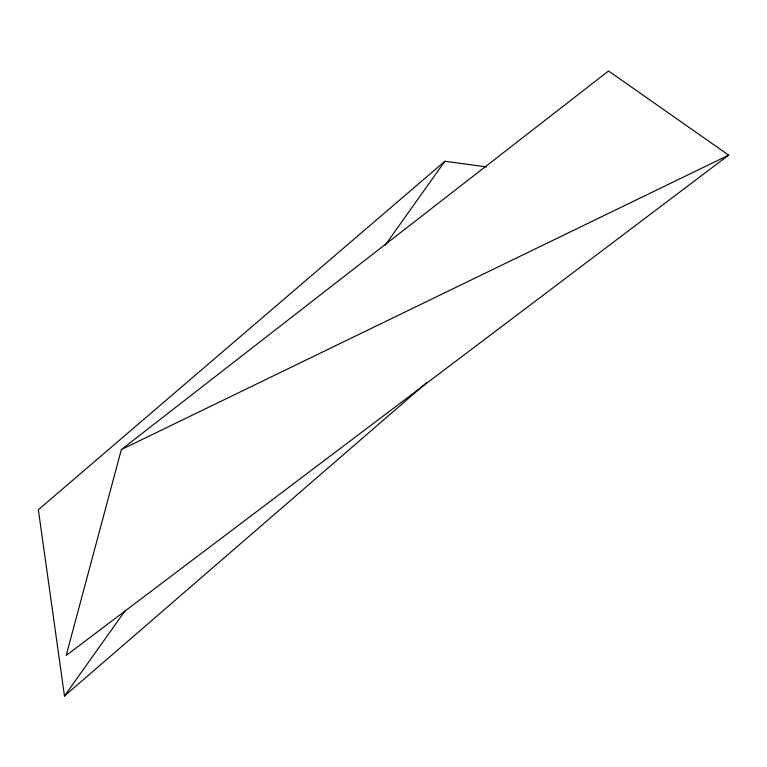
<?xml version="1.0" encoding="UTF-8"?>
<svg xmlns="http://www.w3.org/2000/svg" width="767" height="767" viewBox="0 0 767 767"><rect width="100%" height="100%" fill="white"/><g stroke="black" fill="none" stroke-linecap="round" stroke-linejoin="round"><path stroke-width="1.15" d="M121.349 449.577L66.183 655.459L728.65 155.145L608.538 70.976L121.349 449.577L728.65 155.145M486.431 166.909L444.889 161.252L38.35 509.739L64.486 696.024L125.567 610.149M385.187 245.172L444.889 161.252M64.486 696.024L426.634 382.704"/></g></svg>
